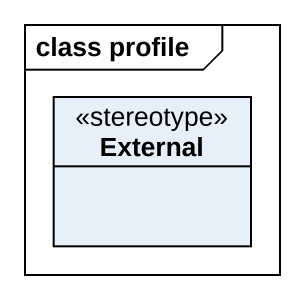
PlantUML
@startuml
mainframe class profile
hide circle
hide empty members
class External <<stereotype>>
@enduml
